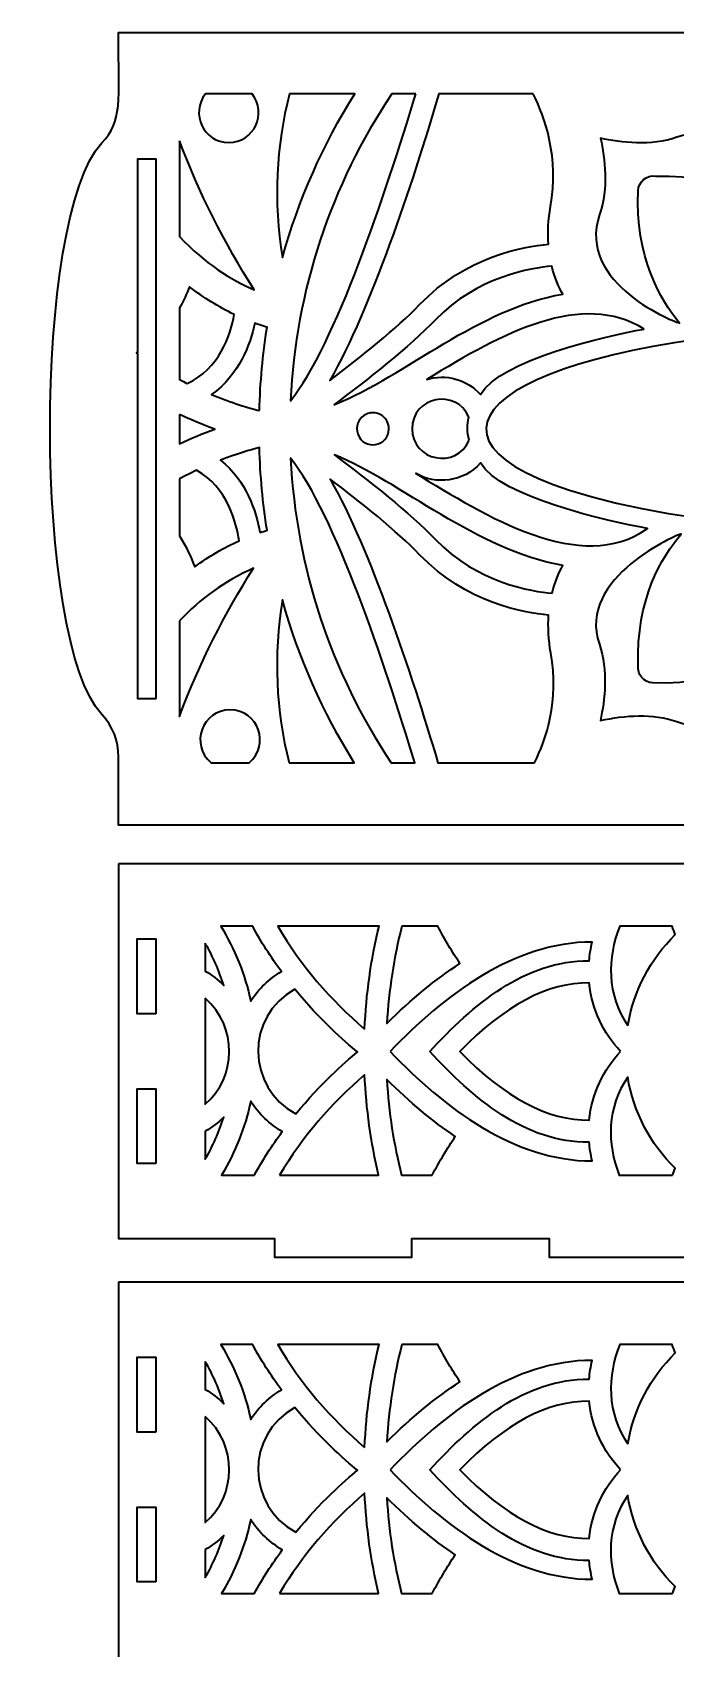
# Model space of a CAD drawing. Header units: inches. Extents: x 8 to 406, y -4 to 402.
# Drawn here: x 8.1 to 111.1, y 142 to 402.1 of the extents above; entities that cross this region are included whole.
import ezdxf

# ---------------------------------------------------------------- set-up
doc = ezdxf.new("R2010")
doc.units = ezdxf.units.IN
doc.header["$MEASUREMENT"] = 0
doc.layers.add('_U+0421_U+043B_U+043E_U+0439 1', color=7, linetype='Continuous')

msp = doc.modelspace()

# ---------------------------------------------------------------- linework, layer by layer
at = {"layer": '_U+0421_U+043B_U+043E_U+0439 1', "color": 250, "lineweight": 35, "true_color": 0x373435}
for points in [[(21.86, 268.84), (21.86, 208.83), (46.84, 208.83), (46.84, 205.84), (68.85, 205.84), (68.85, 208.83), (90.86, 208.83), (90.86, 205.84), (112.88, 205.84)], [(269.86, 268.84), (21.86, 268.84), (21.86, 268.84)], [(27.86, 244.85), (24.86, 244.85), (24.86, 256.85), (27.86, 256.85), (27.86, 244.85)], [(27.86, 220.83), (24.86, 220.83), (24.86, 232.82), (27.86, 232.82), (27.86, 220.83)], [(21.86, 201.81), (21.86, 141.81)], [(269.86, 141.81), (269.86, 201.81), (21.86, 201.81), (21.86, 201.81)], [(27.86, 177.82), (24.86, 177.82), (24.86, 189.82), (27.86, 189.82), (27.86, 177.82)], [(27.86, 153.8), (24.86, 153.8), (24.86, 165.79), (27.86, 165.79), (27.86, 153.8)]]:
    msp.add_lwpolyline(points, dxfattribs=at)
for points, knots in [([(280.09, 356.09), (277.56, 383.13), (272.28, 383.24), (270.6, 387.34), (269.65, 389.62), (269.86, 390.35), (269.86, 402.08), (269.86, 402.08), (21.86, 402.08), (21.86, 402.08), (21.86, 390.69), (22.54, 387.99), (19.18, 384.37), (8.07, 372.46), (8.2, 304.58), (19.18, 292.79), (20.97, 290.87), (21.86, 288.6), (21.86, 285.98), (21.86, 285.98), (21.86, 275.08), (21.86, 275.08), (21.86, 275.08), (269.86, 275.08), (269.86, 275.08), (269.86, 286.8), (269.64, 287.56), (270.63, 289.87), (272.19, 293.59), (274.23, 292.52), (276.99, 302.6), (281.12, 317.63), (281.58, 340.12), (280.09, 356.09)], [0, 0, 0, 0, 1, 1, 1, 2, 2, 2, 3, 3, 3, 4, 4, 4, 5, 5, 5, 6, 6, 6, 7, 7, 7, 8, 8, 8, 9, 9, 9, 10, 10, 10, 11, 11, 11, 11]), ([(35.81, 392.24), (35.81, 392.24), (43.25, 392.24), (43.25, 392.24), (45.76, 389.12), (43.55, 384.44), (39.53, 384.44), (35.51, 384.44), (33.28, 389.12), (35.81, 392.24)], [0, 0, 0, 0, 1, 1, 1, 2, 2, 2, 3, 3, 3, 3]), ([(49.27, 392.24), (49.27, 392.24), (59.71, 392.24), (59.71, 392.24), (54.62, 384.09), (50.7, 375.26), (48.12, 366.02), (46.67, 375.01), (47.09, 383.9), (49.27, 392.24)], [0, 0, 0, 0, 1, 1, 1, 2, 2, 2, 3, 3, 3, 3]), ([(69.48, 392.24), (64.62, 376.07), (56.58, 351.98), (49.43, 343.06), (50.24, 360.69), (55.89, 377.68), (65.65, 392.24), (65.65, 392.24), (69.48, 392.24), (69.48, 392.24)], [0, 0, 0, 0, 1, 1, 1, 2, 2, 2, 3, 3, 3, 3]), ([(88.3, 392.24), (90.21, 388.49), (92.5, 382.01), (91.07, 374.19), (90.72, 372.09), (90.61, 370.06), (90.74, 368.14), (86.76, 367.8), (77.49, 366.17), (70.1, 358.47), (66.47, 354.7), (60.58, 350), (55.72, 346.33), (62.33, 357.96), (68.83, 377.55), (73.19, 392.24), (73.19, 392.24), (88.3, 392.24), (88.3, 392.24)], [0, 0, 0, 0, 1, 1, 1, 2, 2, 2, 3, 3, 3, 4, 4, 4, 5, 5, 5, 6, 6, 6, 6]), ([(98.95, 372.91), (100.4, 377.08), (99.83, 381.88), (99.11, 385.13), (102.37, 384.42), (107.17, 383.85), (111.34, 385.3), (121.9, 388.98), (125.19, 376.36), (130.95, 371.44), (128.65, 373.21), (119.62, 379.48), (107.93, 379.07), (106.44, 379.28), (105.19, 378.15), (105.13, 376.75), (104.64, 366.15), (108.69, 359.2), (111.75, 355.52), (111.4, 355.47), (95.09, 361.8), (98.95, 372.91)], [0, 0, 0, 0, 1, 1, 1, 2, 2, 2, 3, 3, 3, 4, 4, 4, 5, 5, 5, 6, 6, 6, 7, 7, 7, 7]), ([(31.64, 384.72), (34.7, 376.36), (38.9, 368.24), (43.59, 360.85), (39.95, 362.42), (35.71, 365.03), (31.64, 369.38), (31.64, 369.38), (31.64, 384.72), (31.64, 384.72)], [0, 0, 0, 0, 1, 1, 1, 2, 2, 2, 3, 3, 3, 3]), ([(27.89, 295.37), (27.89, 295.37), (24.9, 295.37), (24.9, 295.37), (24.9, 295.37), (24.9, 350.65), (24.9, 350.65), (24.85, 350.68), (24.8, 350.72), (24.76, 350.75), (24.8, 350.77), (24.85, 350.8), (24.9, 350.82), (24.9, 350.82), (24.9, 381.8), (24.9, 381.8), (24.9, 381.8), (27.89, 381.8), (27.89, 381.8), (27.89, 381.8), (27.89, 295.37), (27.89, 295.37)], [0, 0, 0, 0, 1, 1, 1, 2, 2, 2, 3, 3, 3, 4, 4, 4, 5, 5, 5, 6, 6, 6, 7, 7, 7, 7]), ([(56.38, 342.41), (61.61, 346.32), (68.51, 351.73), (72.64, 356.03), (79.32, 362.98), (88.1, 364.36), (91.27, 364.63), (91.73, 362.76), (92.4, 361.28), (93.05, 360.15), (79.47, 357.89), (68.19, 347.23), (56.38, 342.41)], [0, 0, 0, 0, 1, 1, 1, 2, 2, 2, 3, 3, 3, 4, 4, 4, 4]), ([(31.64, 357.94), (32.29, 359.11), (32.82, 360.28), (33.23, 361.33), (35.5, 359.58), (37.9, 358.1), (40.39, 356.9), (39.78, 353.48), (38.02, 348.23), (32.87, 345.85), (32.46, 346.05), (32.05, 346.26), (31.64, 346.48), (31.64, 346.48), (31.64, 357.94), (31.64, 357.94)], [0, 0, 0, 0, 1, 1, 1, 2, 2, 2, 3, 3, 3, 4, 4, 4, 5, 5, 5, 5]), ([(106.07, 354.56), (99.8, 353.36), (83.02, 349.61), (79.85, 344.05), (77.67, 346.54), (74.29, 347.39), (71.25, 346.49), (83.56, 354.04), (96.09, 360.73), (106.07, 354.56)], [0, 0, 0, 0, 1, 1, 1, 2, 2, 2, 3, 3, 3, 3]), ([(44.43, 341.49), (42.74, 341.92), (40.03, 342.71), (36.78, 344.05), (41.18, 347.2), (42.97, 352.09), (43.7, 355.5), (44.45, 355.23), (45.11, 355.02), (45.67, 354.85), (44.97, 350.47), (44.56, 345.99), (44.43, 341.49)], [0, 0, 0, 0, 1, 1, 1, 2, 2, 2, 3, 3, 3, 4, 4, 4, 4]), ([(94.14, 328.74), (64.29, 338.45), (87.21, 352.66), (134.92, 354.61), (172.1, 356.15), (210.78, 349.21), (210.78, 338.6), (210.78, 323.2), (131.72, 316.49), (94.14, 328.74)], [0, 0, 0, 0, 1, 1, 1, 2, 2, 2, 3, 3, 3, 3]), ([(78.03, 336.77), (76.06, 332.01), (68.91, 333.41), (68.91, 338.58), (68.91, 343.71), (76, 345.16), (78.01, 340.43), (77.71, 339.28), (77.7, 338), (78.03, 336.77)], [0, 0, 0, 0, 1, 1, 1, 2, 2, 2, 3, 3, 3, 3]), ([(31.64, 340.88), (33.47, 340.01), (35.35, 339.22), (37.28, 338.52), (35.35, 337.82), (33.47, 337.03), (31.64, 336.16), (31.64, 336.16), (31.64, 340.88), (31.64, 340.88)], [0, 0, 0, 0, 1, 1, 1, 2, 2, 2, 3, 3, 3, 3]), ([(65.19, 338.58), (65.19, 335.7), (61.13, 334.99), (60.19, 337.76), (59.36, 340.22), (62.22, 342.1), (64.16, 340.64), (64.82, 340.14), (65.19, 339.39), (65.19, 338.58)], [0, 0, 0, 0, 1, 1, 1, 2, 2, 2, 3, 3, 3, 3]), ([(44.53, 321.96), (43.92, 325.34), (42.34, 330.22), (38.22, 333.56), (40.79, 334.55), (42.93, 335.18), (44.43, 335.56), (44.56, 331.1), (44.98, 326.66), (45.67, 322.31), (45.3, 322.2), (44.92, 322.09), (44.53, 321.96)], [0, 0, 0, 0, 1, 1, 1, 2, 2, 2, 3, 3, 3, 4, 4, 4, 4]), ([(65.55, 285.07), (55.9, 299.53), (50.29, 316.37), (49.44, 333.85), (56.52, 324.95), (64.52, 301.01), (69.32, 285.07), (69.32, 285.07), (65.55, 285.07), (65.55, 285.07)], [0, 0, 0, 0, 1, 1, 1, 2, 2, 2, 3, 3, 3, 3]), ([(91.33, 312.23), (88.15, 312.5), (79.36, 313.85), (72.64, 320.84), (68.55, 325.1), (61.9, 330.34), (56.46, 334.4), (67.15, 330.08), (79.13, 319.12), (93.08, 316.66), (92.43, 315.55), (91.78, 314.08), (91.33, 312.23)], [0, 0, 0, 0, 1, 1, 1, 2, 2, 2, 3, 3, 3, 4, 4, 4, 4]), ([(69.45, 331.45), (72.7, 329.55), (77.15, 330.01), (79.85, 333.11), (83.02, 327.58), (100.47, 323.75), (106.61, 322.6), (95.96, 315.04), (80.72, 324.59), (69.45, 331.45)], [0, 0, 0, 0, 1, 1, 1, 2, 2, 2, 3, 3, 3, 3]), ([(31.64, 330.56), (32.54, 331.04), (33.45, 331.49), (34.37, 331.93), (39.29, 329.16), (40.75, 323.6), (41.18, 320.64), (38.73, 319.52), (36.34, 318.12), (34.07, 316.47), (33.5, 317.98), (32.71, 319.74), (31.64, 321.44), (31.64, 321.44), (31.64, 330.56), (31.64, 330.56)], [0, 0, 0, 0, 1, 1, 1, 2, 2, 2, 3, 3, 3, 4, 4, 4, 5, 5, 5, 5]), ([(88.51, 285.07), (88.51, 285.07), (73.04, 285.07), (73.04, 285.07), (68.7, 299.64), (62.29, 318.96), (55.77, 330.51), (60.6, 326.86), (66.48, 322.16), (70.1, 318.4), (77.51, 310.68), (86.8, 309.06), (90.78, 308.73), (90.65, 306.8), (90.77, 304.76), (91.12, 302.63), (92.52, 294.98), (90.41, 288.79), (88.51, 285.07)], [0, 0, 0, 0, 1, 1, 1, 2, 2, 2, 3, 3, 3, 4, 4, 4, 5, 5, 5, 6, 6, 6, 6]), ([(111.3, 291.67), (107.5, 292.99), (102.99, 292.7), (99.07, 291.83), (99.79, 295.09), (100.36, 299.89), (98.91, 304.06), (95.19, 314.75), (111.65, 321.76), (112, 321.71), (108.96, 318.14), (104.76, 311.26), (105.14, 300.65), (104.94, 299.18), (106.03, 297.92), (107.46, 297.85), (119.39, 297.3), (128.71, 303.69), (131.16, 305.55), (131.33, 305.71), (131.51, 305.85), (131.68, 305.97), (125.22, 300.62), (121.88, 287.98), (111.3, 291.67)], [0, 0, 0, 0, 1, 1, 1, 2, 2, 2, 3, 3, 3, 4, 4, 4, 5, 5, 5, 6, 6, 6, 7, 7, 7, 8, 8, 8, 8]), ([(31.64, 307.82), (34.93, 311.3), (38.85, 314.17), (43.48, 316.23), (38.99, 309.13), (34.76, 301), (31.64, 292.48), (31.64, 292.48), (31.64, 307.82), (31.64, 307.82)], [0, 0, 0, 0, 1, 1, 1, 2, 2, 2, 3, 3, 3, 3]), ([(49.19, 285.07), (47.05, 293.39), (46.7, 302.22), (48.12, 311.15), (50.69, 301.96), (54.57, 293.18), (59.62, 285.07), (59.62, 285.07), (49.19, 285.07), (49.19, 285.07)], [0, 0, 0, 0, 1, 1, 1, 2, 2, 2, 3, 3, 3, 3]), ([(42.78, 285.07), (42.78, 285.07), (36.71, 285.07), (36.71, 285.07), (33.24, 287.91), (35.27, 293.55), (39.75, 293.55), (44.22, 293.55), (46.25, 287.91), (42.78, 285.07)], [0, 0, 0, 0, 1, 1, 1, 2, 2, 2, 3, 3, 3, 3]), ([(43.36, 258.86), (44.71, 256.35), (46.25, 253.93), (47.95, 251.6), (46.03, 250.46), (44.33, 248.85), (43.05, 246.86), (42.13, 251.16), (40.5, 255.21), (38.26, 258.86), (38.26, 258.86), (43.36, 258.86), (43.36, 258.86)], [0, 0, 0, 0, 1, 1, 1, 2, 2, 2, 3, 3, 3, 4, 4, 4, 4]), ([(61.3, 242.38), (55.85, 247.02), (51.02, 252.61), (47.39, 258.86), (47.39, 258.86), (63.6, 258.86), (63.6, 258.86), (62.31, 253.5), (61.53, 247.99), (61.3, 242.38)], [0, 0, 0, 0, 1, 1, 1, 2, 2, 2, 3, 3, 3, 3]), ([(67.26, 258.86), (67.26, 258.86), (73.02, 258.86), (73.02, 258.86), (74.14, 256.73), (75.33, 254.74), (76.57, 252.9), (72.69, 250.38), (68.78, 247.18), (64.87, 243.3), (65.17, 248.64), (65.98, 253.84), (67.26, 258.86)], [0, 0, 0, 0, 1, 1, 1, 2, 2, 2, 3, 3, 3, 4, 4, 4, 4]), ([(103.47, 242.95), (100.09, 247.8), (100.12, 253.89), (102.2, 258.86), (102.2, 258.86), (110.6, 258.86), (110.6, 258.86), (110.73, 258.41), (110.89, 257.97), (111.08, 257.53), (107.1, 253.65), (104.38, 248.54), (103.47, 242.95)], [0, 0, 0, 0, 1, 1, 1, 2, 2, 2, 3, 3, 3, 4, 4, 4, 4]), ([(35.76, 256.15), (36.97, 254.04), (37.97, 251.78), (38.73, 249.39), (37.82, 250.29), (36.82, 251.05), (35.76, 251.67), (35.76, 251.67), (35.76, 256.15), (35.76, 256.15)], [0, 0, 0, 0, 1, 1, 1, 2, 2, 2, 3, 3, 3, 3]), ([(65.4, 238.8), (74, 247.83), (85.28, 256.36), (97.75, 256.33), (97.52, 255.28), (97.36, 254.28), (97.28, 253.32), (87, 253.42), (78.65, 246.3), (71.73, 238.8), (78.69, 231.25), (87.02, 224.16), (97.28, 224.27), (97.36, 223.32), (97.52, 222.31), (97.75, 221.26), (85.3, 221.23), (74.02, 229.74), (65.4, 238.8)], [0, 0, 0, 0, 1, 1, 1, 2, 2, 2, 3, 3, 3, 4, 4, 4, 5, 5, 5, 6, 6, 6, 6]), ([(102.31, 238.8), (99.52, 235.85), (97.7, 232.04), (97.3, 227.8), (90.67, 227.72), (83.71, 231.4), (76.56, 238.8), (83.71, 246.19), (90.67, 249.88), (97.3, 249.79), (97.7, 245.56), (99.52, 241.74), (102.31, 238.8)], [0, 0, 0, 0, 1, 1, 1, 2, 2, 2, 3, 3, 3, 4, 4, 4, 4]), ([(35.76, 247.34), (40.94, 242.86), (40.82, 234.62), (35.76, 230.34), (35.76, 230.34), (35.76, 247.34), (35.76, 247.34)], [0, 0, 0, 0, 1, 1, 1, 2, 2, 2, 2]), ([(50.13, 248.78), (54.12, 243.89), (57.99, 240.47), (60.17, 238.72), (57.99, 236.95), (54.2, 233.6), (50.29, 228.81), (42.33, 232.98), (42.16, 244.45), (50.13, 248.78)], [0, 0, 0, 0, 1, 1, 1, 2, 2, 2, 3, 3, 3, 3]), ([(47.67, 218.99), (51.27, 225.08), (55.99, 230.52), (61.3, 235.06), (61.54, 229.59), (62.29, 224.21), (63.54, 218.99), (63.54, 218.99), (47.67, 218.99), (47.67, 218.99)], [0, 0, 0, 0, 1, 1, 1, 2, 2, 2, 3, 3, 3, 3]), ([(72.13, 218.99), (72.13, 218.99), (67.2, 218.99), (67.2, 218.99), (65.95, 223.93), (65.16, 229.05), (64.87, 234.29), (68.54, 230.66), (72.19, 227.62), (75.83, 225.17), (74.54, 223.27), (73.3, 221.21), (72.13, 218.99)], [0, 0, 0, 0, 1, 1, 1, 2, 2, 2, 3, 3, 3, 4, 4, 4, 4]), ([(110.65, 218.99), (110.65, 218.99), (102.09, 218.99), (102.09, 218.99), (100.09, 223.94), (100.12, 229.94), (103.46, 234.68), (104.37, 229.08), (107.08, 223.97), (111.06, 220.08), (110.91, 219.72), (110.77, 219.36), (110.65, 218.99)], [0, 0, 0, 0, 1, 1, 1, 2, 2, 2, 3, 3, 3, 4, 4, 4, 4]), ([(43.64, 218.99), (43.64, 218.99), (38.36, 218.99), (38.36, 218.99), (40.55, 222.6), (42.15, 226.59), (43.05, 230.82), (44.34, 228.8), (46.09, 227.15), (48.1, 225.99), (46.45, 223.74), (44.95, 221.4), (43.64, 218.99)], [0, 0, 0, 0, 1, 1, 1, 2, 2, 2, 3, 3, 3, 4, 4, 4, 4]), ([(35.76, 226.01), (36.82, 226.62), (37.82, 227.39), (38.73, 228.29), (37.97, 225.9), (36.97, 223.64), (35.76, 221.54), (35.76, 221.54), (35.76, 226.01), (35.76, 226.01)], [0, 0, 0, 0, 1, 1, 1, 2, 2, 2, 3, 3, 3, 3]), ([(43.36, 191.83), (44.71, 189.32), (46.25, 186.9), (47.95, 184.58), (46.03, 183.43), (44.33, 181.83), (43.05, 179.84), (42.13, 184.14), (40.5, 188.18), (38.26, 191.83), (38.26, 191.83), (43.36, 191.83), (43.36, 191.83)], [0, 0, 0, 0, 1, 1, 1, 2, 2, 2, 3, 3, 3, 4, 4, 4, 4]), ([(61.3, 175.35), (55.85, 179.99), (51.02, 185.59), (47.39, 191.83), (47.39, 191.83), (63.6, 191.83), (63.6, 191.83), (62.31, 186.47), (61.53, 180.96), (61.3, 175.35)], [0, 0, 0, 0, 1, 1, 1, 2, 2, 2, 3, 3, 3, 3]), ([(67.26, 191.83), (67.26, 191.83), (73.02, 191.83), (73.02, 191.83), (74.14, 189.7), (75.33, 187.71), (76.57, 185.88), (72.69, 183.35), (68.78, 180.15), (64.87, 176.27), (65.17, 181.61), (65.98, 186.81), (67.26, 191.83)], [0, 0, 0, 0, 1, 1, 1, 2, 2, 2, 3, 3, 3, 4, 4, 4, 4]), ([(103.47, 175.92), (100.09, 180.77), (100.12, 186.87), (102.2, 191.83), (102.2, 191.83), (110.6, 191.83), (110.6, 191.83), (110.73, 191.38), (110.89, 190.94), (111.08, 190.5), (107.1, 186.62), (104.38, 181.51), (103.47, 175.92)], [0, 0, 0, 0, 1, 1, 1, 2, 2, 2, 3, 3, 3, 4, 4, 4, 4]), ([(35.76, 189.12), (36.97, 187.01), (37.97, 184.76), (38.73, 182.36), (37.82, 183.26), (36.82, 184.02), (35.76, 184.64), (35.76, 184.64), (35.76, 189.12), (35.76, 189.12)], [0, 0, 0, 0, 1, 1, 1, 2, 2, 2, 3, 3, 3, 3]), ([(65.4, 171.77), (74, 180.81), (85.28, 189.34), (97.75, 189.3), (97.52, 188.25), (97.36, 187.25), (97.28, 186.29), (87, 186.4), (78.65, 179.27), (71.73, 171.77), (78.69, 164.22), (87.02, 157.13), (97.28, 157.24), (97.36, 156.29), (97.52, 155.28), (97.75, 154.23), (85.3, 154.2), (74.02, 162.71), (65.4, 171.77)], [0, 0, 0, 0, 1, 1, 1, 2, 2, 2, 3, 3, 3, 4, 4, 4, 5, 5, 5, 6, 6, 6, 6]), ([(102.31, 171.77), (99.52, 168.83), (97.7, 165.02), (97.3, 160.77), (90.67, 160.69), (83.71, 164.38), (76.56, 171.77), (83.71, 179.16), (90.67, 182.85), (97.3, 182.76), (97.7, 178.53), (99.52, 174.72), (102.31, 171.77)], [0, 0, 0, 0, 1, 1, 1, 2, 2, 2, 3, 3, 3, 4, 4, 4, 4]), ([(35.76, 180.31), (40.94, 175.83), (40.82, 167.59), (35.76, 163.31), (35.76, 163.31), (35.76, 180.31), (35.76, 180.31)], [0, 0, 0, 0, 1, 1, 1, 2, 2, 2, 2]), ([(50.13, 181.75), (54.12, 176.86), (57.99, 173.45), (60.17, 171.69), (57.99, 169.93), (54.2, 166.57), (50.29, 161.78), (42.33, 165.95), (42.16, 177.42), (50.13, 181.75)], [0, 0, 0, 0, 1, 1, 1, 2, 2, 2, 3, 3, 3, 3]), ([(47.67, 151.97), (51.27, 158.05), (55.99, 163.49), (61.3, 168.03), (61.54, 162.56), (62.29, 157.19), (63.54, 151.97), (63.54, 151.97), (47.67, 151.97), (47.67, 151.97)], [0, 0, 0, 0, 1, 1, 1, 2, 2, 2, 3, 3, 3, 3]), ([(72.13, 151.97), (72.13, 151.97), (67.2, 151.97), (67.2, 151.97), (65.95, 156.9), (65.16, 162.02), (64.87, 167.27), (68.54, 163.63), (72.19, 160.59), (75.83, 158.15), (74.54, 156.24), (73.3, 154.18), (72.13, 151.97)], [0, 0, 0, 0, 1, 1, 1, 2, 2, 2, 3, 3, 3, 4, 4, 4, 4]), ([(110.65, 151.97), (110.65, 151.97), (102.09, 151.97), (102.09, 151.97), (100.09, 156.91), (100.12, 162.91), (103.46, 167.65), (104.37, 162.05), (107.08, 156.94), (111.06, 153.06), (110.91, 152.7), (110.77, 152.33), (110.65, 151.97)], [0, 0, 0, 0, 1, 1, 1, 2, 2, 2, 3, 3, 3, 4, 4, 4, 4]), ([(35.76, 158.98), (36.82, 159.6), (37.82, 160.36), (38.73, 161.26), (37.97, 158.87), (36.97, 156.62), (35.76, 154.51), (35.76, 154.51), (35.76, 158.98), (35.76, 158.98)], [0, 0, 0, 0, 1, 1, 1, 2, 2, 2, 3, 3, 3, 3]), ([(43.64, 151.97), (43.64, 151.97), (38.36, 151.97), (38.36, 151.97), (40.55, 155.57), (42.15, 159.56), (43.05, 163.79), (44.34, 161.78), (46.09, 160.13), (48.1, 158.96), (46.45, 156.71), (44.95, 154.38), (43.64, 151.97)], [0, 0, 0, 0, 1, 1, 1, 2, 2, 2, 3, 3, 3, 4, 4, 4, 4])]:
    msp.add_open_spline(points, degree=3, knots=knots, dxfattribs=at)

doc.saveas('drawing.dxf')
